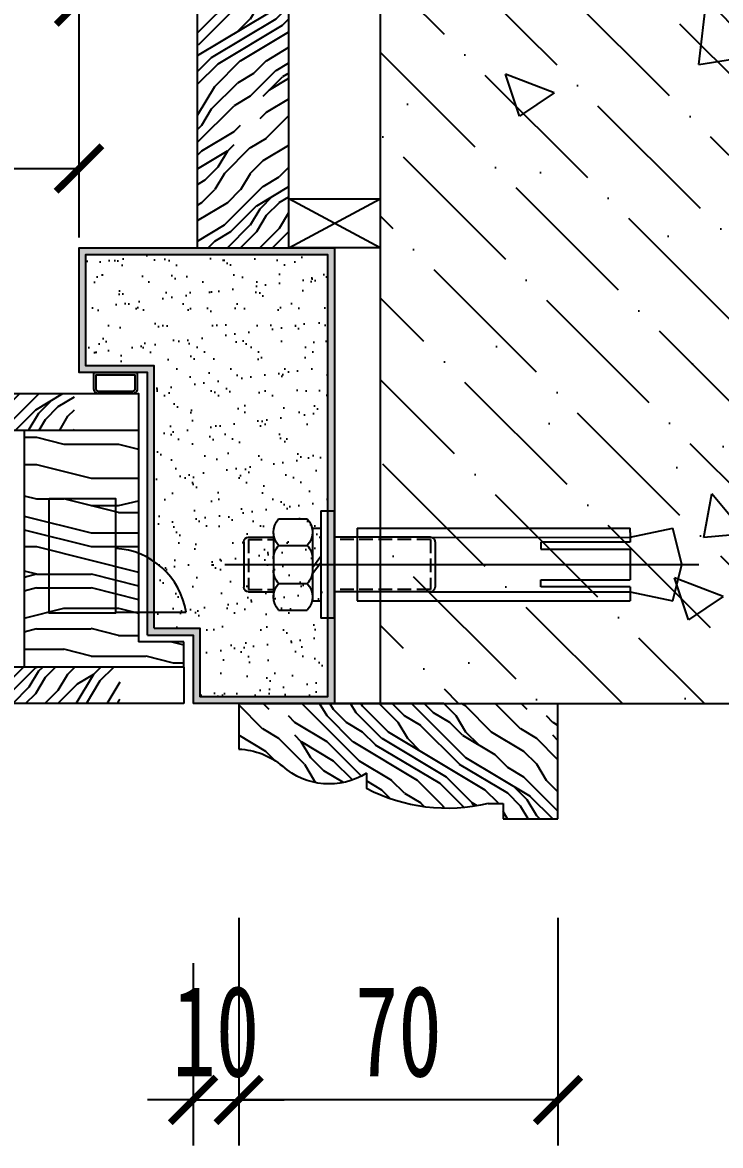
# Model space of a CAD drawing. Header units: millimetres. Extents: x 51249 to 2766742, y -599687 to -1280.
# Drawn here: x 52470.4 to 52623.5, y -120457.5 to -120211.1 of the extents above; entities that cross this region are included whole.
import ezdxf

# ---------------------------------------------------------------- set-up
doc = ezdxf.new("R2010")
doc.units = ezdxf.units.MM
doc.header["$LTSCALE"] = 10
doc.header["$PDMODE"] = 3
doc.linetypes.add('CENTER', pattern=[50.8, 31.75, -6.35, 6.35, -6.35])
doc.linetypes.add('DASH', pattern=[0.35, 0.25, -0.1])
for name, color, linetype in [('A-土建墙（含管井、立管）', 6, 'Continuous'), ('D-Detail(节点图层)', 134, 'Continuous'), ('D-节点填充', 250, 'Continuous'), ('PM-WALL', 2, 'Continuous'), ('文本-25', 3, 'Continuous')]:
    doc.layers.add(name, color=color, linetype=linetype)
doc.styles.add('DIM', font='SimSun.ttf', dxfattribs={"width": 0.7})
doc.dimstyles.new('10', dxfattribs={"dimscale": 10, "dimtxt": 2, "dimasz": 1, "dimexe": 1, "dimexo": 1, "dimgap": 0.5, "dimtad": 1, "dimdec": 0, "dimzin": 0, "dimdsep": 46, "dimtxsty": 'DIM', "dimblk": 'ARCHTICK', "dimcen": 0, "dimclrd": 5, "dimclre": 5, "dimclrt": 35, "dimadec": 0, "dimazin": 0, "dimtfac": 0.5, "dimtdec": 0, "dimtix": 1, "dimtmove": 2, "dimatfit": 2, "dimldrblk": 'A', "dimfxl": 0, "dimtolj": 1, "dimtzin": 0, "dimlwd": -1, "dimlwe": -1, "dimarcsym": 0})
pattern_1 = [(45, (-4234.536, -723.63), (-28.284271, 28.284271), [8, -12, 4, -16]), (45, (-4215.444, -703.123), (-28.284271, 28.284271), [8, -32]), (45, (-4219.687, -704.537), (-28.284271, 28.284271), [4, -36]), (45, (-4235.95, -719.386), (-28.284271, 28.284271), [2, -28, 2, -8]), (45, (-4227.465, -708.073), (-28.284271, 28.284271), [8, -12, 2, -18]), (45, (-4235.243, -714.437), (-28.284271, 28.284271), [6, -34]), (45, (-4228.88, -706.66), (-28.284271, 28.284271), [12, -28]), (45, (-4238.07, -714.437), (-28.284271, 28.284271), [8, -32]), (45, (-4227.465, -702.416), (-28.284271, 28.284271), [20, -20]), (45, (-4237.365, -709.487), (-28.284271, 28.284271), [4, -12, 8, -16]), (45, (-4218.273, -688.98), (-28.284271, 28.284271), [8, -32]), (45, (-4224.637, -693.93), (-28.284271, 28.284271), [4, -36]), (45, (-4231, -698.88), (-28.284271, 28.284271), [4, -36]), (45, (-4245.85, -712.315), (-28.284271, 28.284271), [8, -32]), (45, (-4232.415, -697.466), (-28.284271, 28.284271), [8, -32]), (45, (-4233.83, -696.05), (-28.284271, 28.284271), [8, -8, 8, -16]), (45, (-4240.9, -700.295), (-28.284271, 28.284271), [4, -20, 8, -8]), (45, (-4235.95, -693.93), (-28.284271, 28.284271), [12, -28]), (45, (-4237.365, -692.516), (-28.284271, 28.284271), [8, -32]), (45, (-4249.385, -703.123), (-28.284271, 28.284271), [12, -16, 4, -8]), (45, (-4250.8, -701.71), (-28.284271, 28.284271), [20, -20]), (45, (-4234.536, -684.03), (-28.284271, 28.284271), [4, -36]), (45, (-4243.73, -691.81), (-28.284271, 28.284271), [8, -32]), (45, (-4250.092, -696.76), (-28.284271, 28.284271), [4, -16, 4, -16]), (45, (-4253.628, -698.88), (-28.284271, 28.284271), [4, -12, 8, -16]), (45, (-4248.68, -692.516), (-28.284271, 28.284271), [4, -20, 4, -12]), (45, (-4243.73, -686.152), (-28.284271, 28.284271), [12, -28]), (45, (-4256.456, -696.05), (-28.284271, 28.284271), [8, -32]), (45, (-4243.02, -681.203), (-28.284271, 28.284271), [4, -36]), (45, (-4238.07, -674.84), (-28.284271, 28.284271), [4, -36]), (59.0362435, (-4216.858, -701.709), (28.28427125, 28.28427125), [4.12, -160.804221]), (59.0362435, (-4220.394, -692.516), (28.28427125, 28.28427125), [4.12, -160.804221]), (59.0362435, (-4240.193, -678.374), (28.28427125, 28.28427125), [4.12, -160.804221]), (59.0362435, (-4238.072, -697.466), (28.28427125, 28.28427125), [4.12, -160.804221]), (59.0362435, (-4236.657, -687.567), (28.28427125, 28.28427125), [4.12, -160.804221]), (59.0362435, (-4231.708, -686.86), (28.28427125, 28.28427125), [4.12, -160.804221]), (59.0362435, (-4250.8, -696.052), (28.28427125, 28.28427125), [4.12, -160.804221]), (59.0362435, (-4238.072, -686.152), (28.28427125, 28.28427125), [4.12, -160.804221]), (59.0362435, (-4221.808, -691.102), (28.28427125, 28.28427125), [8.24, -156.684221]), (59.0362435, (-4226.758, -691.809), (28.28427125, 28.28427125), [8.24, -156.684221]), (59.0362435, (-4228.172, -690.395), (28.28427125, 28.28427125), [8.24, -156.684221]), (210.9637565, (-4227.465, -708.073), (-28.28427125, -28.28427125), [4.12, -8.24, 4.12, -148.444221]), (210.9637565, (-4237.365, -709.487), (-28.28427125, -28.28427125), [4.12, -160.804221]), (210.9637565, (-4250.092, -696.759), (-28.28427125, -28.28427125), [8.24, -156.684221]), (239.0362435, (-4215.444, -703.123), (-28.28427125, -28.28427125), [4.12, -160.804221]), (30.9637565, (-4209.787, -697.466), (28.28427125, 28.28427125), [4.12, -160.804221]), (30.9637565, (-4228.172, -696.052), (28.28427125, 28.28427125), [4.12, -160.804221]), (30.9637565, (-4227.465, -685.445), (28.28427125, 28.28427125), [4.12, -160.804221]), (30.9637565, (-4240.9, -694.638), (28.28427125, 28.28427125), [4.12, -160.804221]), (30.9637565, (-4247.264, -693.931), (28.28427125, 28.28427125), [4.12, -160.804221]), (30.9637565, (-4245.85, -689.688), (28.28427125, 28.28427125), [4.12, -160.804221]), (30.9637565, (-4240.9, -694.638), (28.28427125, 28.28427125), [4.12, -160.804221]), (30.9637565, (-4236.657, -681.91), (28.28427125, 28.28427125), [16.48, -148.444221]), (30.9637565, (-4234.536, -717.972), (28.28427125, 28.28427125), [16.48, -148.444221]), (30.9637565, (-4233.829, -713.0225), (28.28427125, 28.28427125), [16.48, -148.444221]), (30.9637565, (-4232.415, -708.78), (28.28427125, 28.28427125), [4.12, -8.24, 8.24, -144.324221]), (30.9637565, (-4234.536, -706.659), (28.28427125, 28.28427125), [8.24, -8.24, 8.24, -140.204221]), (30.9637565, (-4240.193, -706.659), (28.28427125, 28.28427125), [16.48, -148.444221]), (30.9637565, (-4245.143, -707.366), (28.28427125, 28.28427125), [16.48, -148.444221]), (30.9637565, (-4246.557, -705.951), (28.28427125, 28.28427125), [16.48, -148.444221]), (30.9637565, (-4235.243, -677.667), (28.28427125, 28.28427125), [4.12, -160.804221]), (30.9637675, (-4235.243, -672.01), (28.2842658, 28.2842767), [8.24, -156.684221]), (30.9637675, (-4250.8, -690.395), (28.2842658, 28.2842767), [8.24, -156.684221]), (30.9637575, (-4228.879, -717.972), (28.28427075, 28.28427174), [16.48, -148.444221]), (30.9637575, (-4231.708, -681.203), (28.28427075, 28.28427174), [12.36, -152.564221]), (30.9637575, (-4226.758, -680.496), (28.28427075, 28.28427174), [24.72, -140.204221])]

# ---------------------------------------------------------------- blocks, each defined once
blk = doc.blocks.new('dfdfdfdf')
at = {"color": 2}
for p, q in [((55758.37, -119662.19, 0), (55758.37, -119636.88, 0)), ((55828.37, -119636.88, 0), (55758.37, -119636.88, 0)), ((55783.37, -119636.88, 0), (55808.37, -119636.88, 0)), ((55813.37, -119636.88, 0), (55828.37, -119636.88, 0)), ((55828.37, -119636.88, 0), (55828.37, -119646.88, 0)), ((55828.37, -119636.88, 0), (55828.37, -119646.88, 0)), ((55800.37, -119652.2, 0), (55800.37, -119655.54, 0)), ((55773.7, -119658.86, 0), (55770.37, -119658.86, 0)), ((55770.37, -119658.86, 0), (55770.37, -119662.19, 0)), ((55770.37, -119662.19, 0), (55758.37, -119662.19, 0))]:
    blk.add_line(p, q, dxfattribs=at)
for centre, radius, start, end in [((55829, -119662.72, 0), 15.85, 92.2796, 130.3987), ((55808.51, -119639.18, 0), 15.36, 237.9791, 311.685), ((55782.59, -119621.49, 0), 38.41, 256.6173, 297.5742)]:
    blk.add_arc(centre, radius, start, end, dxfattribs=at)
blk = doc.blocks.new('dfdfhh')
at = {"layer": 'D-Detail(节点图层)', "ltscale": 0.15}
h = blk.add_hatch(dxfattribs=at)
h.set_pattern_fill('FB木纹中SC300', color=251, scale=10, angle=45, style=0, pattern_type=2)
h.set_pattern_definition([(45, (0, 0), (-28.284271, 28.284271), [8, -12, 4, -16]), (45, (19.09, 20.506), (-28.284271, 28.284271), [8, -32]), (45, (14.85, 19.09), (-28.284271, 28.284271), [4, -36]), (45, (-1.414, 4.243), (-28.284271, 28.284271), [2, -28, 2, -8]), (45, (7.07, 15.556), (-28.284271, 28.284271), [8, -12, 2, -18]), (45, (-0.707, 9.192), (-28.284271, 28.284271), [6, -34]), (45, (5.657, 16.97), (-28.284271, 28.284271), [12, -28]), (45, (-3.536, 9.192), (-28.284271, 28.284271), [8, -32]), (45, (7.07, 21.213), (-28.284271, 28.284271), [20, -20]), (45, (-2.83, 14.142), (-28.284271, 28.284271), [4, -12, 8, -16]), (45, (16.263, 34.65), (-28.284271, 28.284271), [8, -32]), (45, (9.9, 29.7), (-28.284271, 28.284271), [4, -36]), (45, (3.536, 24.75), (-28.284271, 28.284271), [4, -36]), (45, (-11.314, 11.314), (-28.284271, 28.284271), [8, -32]), (45, (2.12, 26.163), (-28.284271, 28.284271), [8, -32]), (45, (0.707, 27.577), (-28.284271, 28.284271), [8, -8, 8, -16]), (45, (-6.364, 23.335), (-28.284271, 28.284271), [4, -20, 8, -8]), (45, (-1.414, 29.7), (-28.284271, 28.284271), [12, -28]), (45, (-2.83, 31.113), (-28.284271, 28.284271), [8, -32]), (45, (-14.85, 20.506), (-28.284271, 28.284271), [12, -16, 4, -8]), (45, (-16.263, 21.92), (-28.284271, 28.284271), [20, -20]), (45, (4e-15, 39.598), (-28.284271, 28.284271), [4, -36]), (45, (-9.192, 31.82), (-28.284271, 28.284271), [8, -32]), (45, (-15.556, 26.87), (-28.284271, 28.284271), [4, -16, 4, -16]), (45, (-19.09, 24.75), (-28.284271, 28.284271), [4, -12, 8, -16]), (45, (-14.142, 31.113), (-28.284271, 28.284271), [4, -20, 4, -12]), (45, (-9.192, 37.477), (-28.284271, 28.284271), [12, -28]), (45, (-21.92, 27.577), (-28.284271, 28.284271), [8, -32]), (45, (-8.485, 42.426), (-28.284271, 28.284271), [4, -36]), (45, (-3.536, 48.79), (-28.284271, 28.284271), [4, -36]), (59.0362435, (17.678, 21.92), (28.28427125, 28.28427125), [4.12, -160.804221]), (59.0362435, (14.142, 31.113), (28.28427125, 28.28427125), [4.12, -160.804221]), (59.0362435, (-5.657, 45.255), (28.28427125, 28.28427125), [4.12, -160.804221]), (59.0362435, (-3.536, 26.163), (28.28427125, 28.28427125), [4.12, -160.804221]), (59.0362435, (-2.121, 36.062), (28.28427125, 28.28427125), [4.12, -160.804221]), (59.0362435, (2.828, 36.77), (28.28427125, 28.28427125), [4.12, -160.804221]), (59.0362435, (-16.263, 27.577), (28.28427125, 28.28427125), [4.12, -160.804221]), (59.0362435, (-3.536, 37.477), (28.28427125, 28.28427125), [4.12, -160.804221]), (59.0362435, (12.728, 32.527), (28.28427125, 28.28427125), [8.24, -156.684221]), (59.0362435, (7.778, 31.82), (28.28427125, 28.28427125), [8.24, -156.684221]), (59.0362435, (6.364, 33.234), (28.28427125, 28.28427125), [8.24, -156.684221]), (210.9637565, (7.071, 15.556), (-28.28427125, -28.28427125), [4.12, -8.24, 4.12, -148.444221]), (210.9637565, (-2.828, 14.142), (-28.28427125, -28.28427125), [4.12, -160.804221]), (210.9637565, (-15.556, 26.87), (-28.28427125, -28.28427125), [8.24, -156.684221]), (239.0362435, (19.092, 20.506), (-28.28427125, -28.28427125), [4.12, -160.804221]), (30.9637565, (24.749, 26.163), (28.28427125, 28.28427125), [4.12, -160.804221]), (30.9637565, (6.364, 27.577), (28.28427125, 28.28427125), [4.12, -160.804221]), (30.9637565, (7.071, 38.184), (28.28427125, 28.28427125), [4.12, -160.804221]), (30.9637565, (-6.364, 28.991), (28.28427125, 28.28427125), [4.12, -160.804221]), (30.9637565, (-12.728, 29.698), (28.28427125, 28.28427125), [4.12, -160.804221]), (30.9637565, (-11.314, 33.941), (28.28427125, 28.28427125), [4.12, -160.804221]), (30.9637565, (-6.364, 28.991), (28.28427125, 28.28427125), [4.12, -160.804221]), (30.9637565, (-2.121, 41.719), (28.28427125, 28.28427125), [16.48, -148.444221]), (30.9637565, (4e-16, 5.657), (28.28427125, 28.28427125), [16.48, -148.444221]), (30.9637565, (0.707, 10.607), (28.28427125, 28.28427125), [16.48, -148.444221]), (30.9637565, (2.121, 14.849), (28.28427125, 28.28427125), [4.12, -8.24, 8.24, -144.324221]), (30.9637565, (2e-15, 16.971), (28.28427125, 28.28427125), [8.24, -8.24, 8.24, -140.204221]), (30.9637565, (-5.657, 16.971), (28.28427125, 28.28427125), [16.48, -148.444221]), (30.9637565, (-10.607, 16.263), (28.28427125, 28.28427125), [16.48, -148.444221]), (30.9637565, (-12.021, 17.678), (28.28427125, 28.28427125), [16.48, -148.444221]), (30.9637565, (-0.707, 45.962), (28.28427125, 28.28427125), [4.12, -160.804221]), (30.9637675, (-0.707, 51.619), (28.2842658, 28.2842767), [8.24, -156.684221]), (30.9637675, (-16.263, 33.234), (28.2842658, 28.2842767), [8.24, -156.684221]), (30.9637575, (5.657, 5.657), (28.28427075, 28.28427174), [16.48, -148.444221]), (30.9637575, (2.828, 42.426), (28.28427075, 28.28427174), [12.36, -152.564221]), (30.9637575, (7.778, 43.1335), (28.28427075, 28.28427174), [24.72, -140.204221])])
h.paths.add_polyline_path([(56773.37, -119436.88), (56768.37, -119436.88), (56768.37, -119448.88), (56763.37, -119448.88), (56763.37, -119436.88), (56753.37, -119436.88), (56753.37, -119536.88), (56773.37, -119536.88)])
h.paths.add_polyline_path([(56833.37, -119411.58), (56821.37, -119411.58), (56821.37, -119414.91), (56818.03, -119414.91, 0.180635), (56791.37, -119418.23), (56791.37, -119421.56, 0.326846), (56773.28, -119422.89, -0.173561), (56763.37, -119426.88), (56763.37, -119448.88), (56768.37, -119448.88), (56768.37, -119436.88), (56833.37, -119436.88)])
at = {"color": 2}
for p, q in [((56821.37, -119414.91), (56821.37, -119411.58)), ((56821.37, -119411.58), (56833.37, -119411.58)), ((56821.37, -119414.91), (56821.37, -119411.58)), ((56821.37, -119411.58), (56833.37, -119411.58)), ((56833.37, -119411.58), (56833.37, -119436.88)), ((56833.37, -119411.58), (56833.37, -119436.88)), ((56818.03, -119414.91), (56821.37, -119414.91)), ((56818.03, -119414.91), (56821.37, -119414.91)), ((56791.37, -119421.56), (56791.37, -119418.23)), ((56791.37, -119421.56), (56791.37, -119418.23))]:
    blk.add_line(p, q, dxfattribs=at)
blk.add_arc((56809.14, -119452.27), 38.41, 76.6173, 117.5742, dxfattribs=at)
blk.add_arc((56809.14, -119452.27), 38.41, 76.6173, 117.5742, dxfattribs=at)
at = {"layer": 'PM-WALL', "color": 2}
for p, q in [((56763.37, -119436.88), (56763.37, -119426.88)), ((56763.37, -119448.88), (56763.37, -119426.88)), ((56763.37, -119436.88), (56763.37, -119426.88)), ((56763.37, -119448.88), (56763.37, -119426.88)), ((56753.37, -119536.88), (56753.37, -119436.88)), ((56763.37, -119436.88), (56753.37, -119436.88)), ((56768.37, -119436.88, 0), (56819.37, -119436.88, 0)), ((56768.37, -119436.88), (56768.37, -119448.88)), ((56768.37, -119436.88, 0), (56833.37, -119436.88)), ((56768.37, -119436.88), (56768.37, -119448.88)), ((56773.37, -119536.88), (56773.37, -119436.88)), ((56768.37, -119448.88), (56763.37, -119448.88)), ((56768.37, -119448.88), (56763.37, -119448.88)), ((56753.37, -119536.88), (56773.37, -119536.88))]:
    blk.add_line(p, q, dxfattribs=at)
for centre, radius, start, end in [((56783.22, -119434.58), 15.36, 57.9791, 131.685), ((56783.22, -119434.58), 15.36, 57.9791, 131.685), ((56762.74, -119411.04), 15.85, 272.2796, 310.3987), ((56762.74, -119411.04), 15.85, 272.2796, 310.3987)]:
    blk.add_arc(centre, radius, start, end, dxfattribs=at)
blk = doc.blocks.new('fsdf')
at = {"color": 1}
for p, q in [((252416.2, -121787.82), (252413.7, -121787.82)), ((252413.7, -121807.5), (252413.7, -121787.82)), ((252405.99, -121789.33), (252411.23, -121789.33)), ((252405.04, -121803.35), (252405.04, -121791.75)), ((252412.18, -121804.33), (252412.18, -121790.99)), ((252412.18, -121790.99), (252413.7, -121790.99)), ((252420.36, -121790.99), (252470.19, -121790.99)), ((252420.36, -121804.33), (252420.36, -121790.99)), ((252470.19, -121792.66), (252478.02, -121790.99)), ((252478.02, -121790.99), (252479.65, -121797.66)), ((252399.65, -121801.83), (252399.65, -121793.49)), ((252400.48, -121792.66), (252405.04, -121792.66)), ((252405.99, -121794.18), (252411.23, -121794.18)), ((252412.18, -121796), (252413.73, -121798.06)), ((252412.15, -121797.14), (252413.7, -121799.2)), ((252479.65, -121797.66), (252478.02, -121804.33)), ((252405.99, -121801.14), (252411.23, -121801.14)), ((252400.48, -121802.66), (252405.04, -121802.66)), ((252470.19, -121802.66), (252478.02, -121804.33)), ((252405.99, -121805.99), (252411.23, -121805.99)), ((252412.18, -121804.33), (252413.7, -121804.33)), ((252420.36, -121804.33), (252470.19, -121804.33)), ((252413.7, -121807.5), (252416.2, -121807.5))]:
    blk.add_line(p, q, dxfattribs=at)
at = {"color": 4, "linetype": 'DASH'}
for p, q in [((252400.48, -121802.24), (252400.48, -121793.08)), ((252400.48, -121793.08), (252405.04, -121793.08)), ((252400.48, -121802.24), (252405.04, -121802.24))]:
    blk.add_line(p, q, dxfattribs=at)
at = {"color": 8, "linetype": 'DASH'}
for p, q in [((252433.72, -121793.08), (252416.2, -121793.08)), ((252433.72, -121802.24), (252433.72, -121793.08)), ((252433.72, -121802.24), (252416.2, -121802.24))]:
    blk.add_line(p, q, dxfattribs=at)
at = {"color": 8}
for p, q in [((252433.72, -121792.66), (252420.36, -121792.66)), ((252434.56, -121801.83), (252434.56, -121793.49)), ((252433.72, -121802.66), (252420.36, -121802.66))]:
    blk.add_line(p, q, dxfattribs=at)
at = {"color": 1, "linetype": 'CENTER', "ltscale": 20}
blk.add_line((252396.17, -121797.66), (252482.76, -121797.66), dxfattribs=at)
at = {"color": 1}
for centre, radius, start, end in [((252408.62, -121791.75), 3.58, 137.2924, 222.7076), ((252408.6, -121791.75), 3.58, 317.2924, 42.7076), ((252400.48, -121793.49), 0.833, 90, 180), ((252408.62, -121796.61), 3.58, 137.2924, 180), ((252408.6, -121796.61), 3.58, 0, 42.7076), ((252408.62, -121798.71), 3.58, 180, 222.7076), ((252408.6, -121798.71), 3.58, 317.2924, 0), ((252400.48, -121801.83), 0.833, 180, 270), ((252408.62, -121803.56), 3.58, 137.2924, 222.7076), ((252408.6, -121803.56), 3.58, 317.2924, 42.7076)]:
    blk.add_arc(centre, radius, start, end, dxfattribs=at)
at = {"color": 8}
for centre, start, end in [((252433.72, -121793.49), 0, 90), ((252433.72, -121801.83), 270, 0)]:
    blk.add_arc(centre, 0.833, start, end, dxfattribs=at)
at = {"layer": '文本-25', "color": 8}
for p, q in [((252416.2, -121787.82), (252416.2, -121807.5)), ((252470.19, -121793.57), (252470.19, -121790.99)), ((252470.19, -121791.83), (252470.19, -121790.99)), ((252420.36, -121792.66), (252416.2, -121792.66)), ((252433.72, -121792.66), (252470.19, -121792.66)), ((252453.89, -121793.57), (252453.89, -121794.83)), ((252470.19, -121793.57), (252453.89, -121793.57)), ((252453.89, -121794.83), (252470.19, -121794.83)), ((252470.19, -121800.48), (252470.19, -121794.83)), ((252453.89, -121801.74), (252453.89, -121800.48)), ((252453.89, -121800.48), (252470.19, -121800.48)), ((252470.19, -121801.74), (252453.89, -121801.74)), ((252470.19, -121803.49), (252470.19, -121801.74)), ((252420.36, -121802.66), (252416.2, -121802.66)), ((252433.72, -121802.66), (252470.19, -121802.62)), ((252470.19, -121803.49), (252470.19, -121804.33))]:
    blk.add_line(p, q, dxfattribs=at)
blk = doc.blocks.new('_ArchTick')
at = {"color": 0, "linetype": 'ByBlock', "const_width": 0.15}
blk.add_lwpolyline([(-0.5, -0.5), (0.5, 0.5)], dxfattribs=at)
blk = doc.blocks.new('*D1099')
at = {"layer": 'D-Detail(节点图层)', "color": 5, "ltscale": 0.15}
for p, q in [((52517.83, -120407.51), (52517.83, -120457.51)), ((52587.83, -120407.51), (52587.83, -120457.51)), ((52587.83, -120447.51), (52517.83, -120447.51))]:
    blk.add_line(p, q, dxfattribs=at)
at = {"layer": 'Defpoints', "color": 0, "ltscale": 0.15}
for p in [(52517.83, -120360.88, 0), (52587.83, -120360.51), (52517.83, -120447.51)]:
    blk.add_point(p, dxfattribs=at)
at = {"layer": 'D-Detail(节点图层)', "color": 5, "ltscale": 0.15, "xscale": 10, "yscale": 10, "zscale": 10, "rotation": 180}
blk.add_blockref('_ArchTick', (52517.83, -120447.51), dxfattribs=at)
at = {"layer": 'D-Detail(节点图层)', "color": 5, "ltscale": 0.15, "xscale": 10, "yscale": 10, "zscale": 10}
blk.add_blockref('_ArchTick', (52587.83, -120447.51), dxfattribs=at)
at = {"layer": 'D-Detail(节点图层)', "color": 35, "ltscale": 0.15, "insert": (52552.83, -120432.51), "char_height": 20, "attachment_point": 5, "style": 'DIM'}
blk.add_mtext('\\A1;70', dxfattribs=at)
blk = doc.blocks.new('A')
for p, q in [((-1.435, 1.148), (-1.09, 1.437)), ((-1.09, 1.437), (0, 0)), ((-1.435, 1.148), (-0.369, 0)), ((-0.369, 0), (-2.127, 0)), ((-1.435, -1.148), (-0.369, 0)), ((-1.09, -1.437), (0, 0)), ((-1.435, -1.148), (-1.09, -1.437))]:
    blk.add_line(p, q)
for points in [[(-1.435, 1.148), (-1.09, 1.437), (-0.369, 0), (0, 0)], [(-1.435, -1.148), (-1.09, -1.437), (-0.369, 0), (0, 0)]]:
    blk.add_solid(points)
blk = doc.blocks.new('*D1101')
at = {"layer": 'D-Detail(节点图层)', "color": 5, "ltscale": 0.15}
for p, q in [((52362.83, -120277.51), (52362.83, -120233.1)), ((52482.83, -120258.27), (52482.83, -120233.1)), ((52362.83, -120243.1), (52482.83, -120243.1))]:
    blk.add_line(p, q, dxfattribs=at)
at = {"layer": 'Defpoints', "color": 0, "ltscale": 0.15}
for p in [(52482.83, -120243.1), (52482.83, -120268.27), (52362.83, -120287.51)]:
    blk.add_point(p, dxfattribs=at)
at = {"layer": 'D-Detail(节点图层)', "color": 5, "ltscale": 0.15, "xscale": 10, "yscale": 10, "zscale": 10, "rotation": 180}
blk.add_blockref('_ArchTick', (52362.83, -120243.1), dxfattribs=at)
at = {"layer": 'D-Detail(节点图层)', "color": 5, "ltscale": 0.15, "xscale": 10, "yscale": 10, "zscale": 10}
blk.add_blockref('_ArchTick', (52482.83, -120243.1), dxfattribs=at)
at = {"layer": 'D-Detail(节点图层)', "color": 35, "ltscale": 0.15, "insert": (52422.83, -120228.1), "char_height": 20, "attachment_point": 5, "style": 'DIM'}
blk.add_mtext('\\A1;120', dxfattribs=at)
blk = doc.blocks.new('*D1102')
at = {"layer": 'D-Detail(节点图层)', "color": 5, "ltscale": 0.15}
for p, q in [((51614.83, -120246.51), (51614.83, -120196.51)), ((52482.83, -120246.51), (52482.83, -120196.51)), ((51614.83, -120206.51), (52482.83, -120206.51))]:
    blk.add_line(p, q, dxfattribs=at)
at = {"layer": 'Defpoints', "color": 0, "ltscale": 0.15}
for p in [(52482.83, -120206.51), (51614.83, -120260.51), (52482.83, -120260.51)]:
    blk.add_point(p, dxfattribs=at)
at = {"layer": 'D-Detail(节点图层)', "color": 5, "ltscale": 0.15, "xscale": 10, "yscale": 10, "zscale": 10, "rotation": 180}
blk.add_blockref('_ArchTick', (51614.83, -120206.51), dxfattribs=at)
at = {"layer": 'D-Detail(节点图层)', "color": 5, "ltscale": 0.15, "xscale": 10, "yscale": 10, "zscale": 10}
blk.add_blockref('_ArchTick', (52482.83, -120206.51), dxfattribs=at)
at = {"layer": 'D-Detail(节点图层)', "color": 35, "ltscale": 0.15, "insert": (52048.83, -120184.8), "char_height": 20, "attachment_point": 5, "style": 'DIM'}
blk.add_mtext('\\A1;门扇开启后净宽度≥800MM', dxfattribs=at)
blk = doc.blocks.new('*D1104')
at = {"layer": 'D-Detail(节点图层)', "color": 5, "ltscale": 0.15}
for p, q in [((52507.83, -120417.51), (52507.83, -120457.51)), ((52517.83, -120417.51), (52517.83, -120457.51)), ((52507.83, -120447.51), (52497.83, -120447.51)), ((52507.83, -120447.51), (52517.83, -120447.51)), ((52517.83, -120447.51), (52527.83, -120447.51))]:
    blk.add_line(p, q, dxfattribs=at)
at = {"layer": 'Defpoints', "color": 0, "ltscale": 0.15}
for p in [(52507.83, -120407.51), (52517.83, -120407.51), (52517.83, -120447.51)]:
    blk.add_point(p, dxfattribs=at)
at = {"layer": 'D-Detail(节点图层)', "color": 5, "ltscale": 0.15, "xscale": 10, "yscale": 10, "zscale": 10}
blk.add_blockref('_ArchTick', (52507.83, -120447.51), dxfattribs=at)
at = {"layer": 'D-Detail(节点图层)', "color": 5, "ltscale": 0.15, "xscale": 10, "yscale": 10, "zscale": 10, "rotation": 180}
blk.add_blockref('_ArchTick', (52517.83, -120447.51), dxfattribs=at)
at = {"layer": 'D-Detail(节点图层)', "color": 35, "ltscale": 0.15, "insert": (52512.83, -120432.51), "char_height": 20, "attachment_point": 5, "style": 'DIM'}
blk.add_mtext('\\A1;10', dxfattribs=at)

msp = doc.modelspace()

# ---------------------------------------------------------------- hatches: boundary and pattern name
at = {"layer": 'D-Detail(节点图层)', "ltscale": 0.15}
h = msp.add_hatch(color=251, dxfattribs=at)
h.paths.add_polyline_path([(52497.83, -120345.51), (52497.83, -120287.9), (52482.83, -120287.9), (52482.83, -120260.51), (52538.83, -120260.51), (52538.83, -120359.01), (52538.83, -120360.51), (52507.83, -120360.51), (52507.83, -120345.51)])
h.paths.add_polyline_path([(52499.33, -120344.01), (52499.33, -120286.4), (52484.33, -120286.4), (52484.33, -120262.01), (52537.33, -120262.01), (52537.33, -120359.01), (52509.33, -120359.01), (52509.33, -120344.01)], flags=16)
h = msp.add_hatch(dxfattribs=at)
h.set_pattern_fill('AR-SAND', color=251, scale=3, style=0)
h.set_pattern_definition([(37.5, (-4234.536, -723.629), (-0.2400047, 7.34119856), [0, -5.7912, 0, -6.477, 0, -6.19125]), (7.5, (-4234.536, -723.629), (6.74284925, 10.7523765), [0, -3.1242, 0, -5.2197, 0, -2.00025]), (327.5, (-4239.2224, -723.629), (11.86488555, 0.02155777), [0, -1.905, 0, -6.858, 0, -8.9535]), (317.5, (-4239.222, -723.629), (11.4533468, 3.34393985), [0, -0.9525, 0, -4.4958, 0, -5.1435])])
h.paths.add_polyline_path([(52537.33, -120262.01), (52484.33, -120262.01), (52484.33, -120286.4), (52499.33, -120286.4), (52499.33, -120344.01), (52509.33, -120344.01), (52509.33, -120359.01), (52537.33, -120359.01)])
h = msp.add_hatch(dxfattribs=at)
h.set_pattern_fill('FB木纹中SC300', color=251, scale=10, angle=45, style=0, pattern_type=2)
h.set_pattern_definition(pattern_1)
h.paths.add_polyline_path([(52338.83, -120292.51), (52338.83, -120300.51), (52456.83, -120300.51), (52481.83, -120300.51), (52481.83, -120292.51)])
h = msp.add_hatch(dxfattribs=at)
h.set_pattern_fill('FB木纹中SC300', color=251, scale=15, style=0, pattern_type=2)
h.set_pattern_definition([(0, (-4220.536, -723.63), (0, 60), [12, -18, 6, -24]), (0, (-4178.536, -722.13), (0, 60), [12, -48]), (0, (-4184.536, -719.13), (0, 60), [6, -54]), (0, (-4217.536, -717.63), (0, 60), [3, -42, 3, -12]), (0, (-4196.536, -714.63), (0, 60), [12, -18, 3, -27]), (0, (-4211.536, -713.13), (0, 60), [9, -51]), (0, (-4196.536, -711.63), (0, 60), [18, -42]), (0, (-4214.536, -710.13), (0, 60), [12, -48]), (0, (-4190.536, -708.63), (0, 60), [30, -30]), (0, (-4208.536, -705.63), (0, 60), [6, -18, 12, -24]), (0, (-4166.536, -704.13), (0, 60), [12, -48]), (0, (-4178.536, -702.63), (0, 60), [6, -54]), (0, (-4190.536, -701.13), (0, 60), [6, -54]), (0, (-4220.536, -699.63), (0, 60), [12, -48]), (0, (-4190.536, -698.13), (0, 60), [12, -48]), (0, (-4190.536, -695.13), (0, 60), [12, -12, 12, -24]), (0, (-4202.536, -692.13), (0, 60), [6, -30, 12, -12]), (0, (-4190.536, -690.63), (0, 60), [18, -42]), (0, (-4190.536, -687.63), (0, 60), [12, -48]), (0, (-4214.536, -686.13), (0, 60), [18, -24, 6, -12]), (0, (-4214.536, -683.13), (0, 60), [30, -30]), (0, (-4178.536, -681.63), (0, 60), [6, -54]), (0, (-4196.536, -680.13), (0, 60), [12, -48]), (0, (-4208.536, -678.63), (0, 60), [6, -24, 6, -24]), (0, (-4214.536, -677.13), (0, 60), [6, -18, 12, -24]), (0, (-4202.536, -675.63), (0, 60), [6, -30, 6, -18]), (0, (-4190.536, -674.13), (0, 60), [18, -42]), (0, (-4214.536, -671.13), (0, 60), [12, -48]), (0, (-4184.536, -669.63), (0, 60), [6, -54]), (0, (-4172.536, -668.13), (0, 60), [6, -54]), (14.036243, (-4178.536, -719.129), (60, -2e-09), [6.18, -241.206332]), (14.036243, (-4172.536, -705.629), (60, -2e-09), [6.18, -241.206332]), (14.036243, (-4178.536, -669.629), (60, -2e-09), [6.18, -241.206332]), (14.036243, (-4196.536, -692.129), (60, -2e-09), [6.18, -241.206332]), (14.036243, (-4184.536, -683.129), (60, -2e-09), [6.18, -241.206332]), (14.036243, (-4178.536, -687.629), (60, -2e-09), [6.18, -241.206332]), (14.036243, (-4208.536, -677.129), (60, -2e-09), [6.18, -241.206332]), (14.036243, (-4184.536, -680.129), (60, -2e-09), [6.18, -241.206332]), (14.036243, (-4172.536, -702.629), (60, -2e-09), [12.36, -235.026332]), (14.036243, (-4178.536, -698.129), (60, -2e-09), [12.36, -235.026332]), (14.036243, (-4178.536, -695.129), (60, -2e-09), [12.36, -235.026332]), (165.963757, (-4196.536, -714.629), (-60, -2e-09), [6.18, -12.36, 6.18, -222.666332]), (165.963757, (-4208.536, -705.629), (-60, -2e-09), [6.18, -241.206332]), (165.963757, (-4208.536, -678.629), (-60, -2e-09), [12.36, -235.026332]), (194.036243, (-4178.536, -722.129), (-60, 2e-09), [6.18, -241.206332]), (345.963757, (-4166.536, -722.129), (60, 2e-09), [6.18, -241.206332]), (345.963757, (-4184.536, -701.129), (60, 2e-09), [6.18, -241.206332]), (345.963757, (-4172.536, -690.629), (60, 2e-09), [6.18, -241.206332]), (345.963757, (-4196.536, -686.129), (60, 2e-09), [6.18, -241.206332]), (345.963757, (-4202.536, -678.629), (60, 2e-09), [6.18, -241.206332]), (345.963757, (-4196.536, -675.629), (60, 2e-09), [6.18, -241.206332]), (345.963757, (-4196.536, -686.129), (60, 2e-09), [6.18, -241.206332]), (345.963757, (-4178.536, -677.129), (60, 2e-09), [24.72, -222.666332]), (345.963757, (-4214.536, -717.629), (60, 2e-09), [24.72, -222.666332]), (345.963757, (-4208.536, -713.129), (60, 2e-09), [24.72, -222.666332]), (345.963757, (-4202.536, -710.129), (60, 2e-09), [6.18, -12.36, 12.36, -216.486332]), (345.963757, (-4202.536, -705.629), (60, 2e-09), [12.36, -12.36, 12.36, -210.306332]), (345.963757, (-4208.536, -699.629), (60, 2e-09), [24.72, -222.666332]), (345.963757, (-4214.536, -695.129), (60, 2e-09), [24.72, -222.666332]), (345.963757, (-4214.536, -692.129), (60, 2e-09), [24.72, -222.666332]), (345.963757, (-4172.536, -674.129), (60, 2e-09), [6.18, -241.206332]), (345.963768, (-4166.536, -668.129), (60, 1.15e-05), [12.36, -235.026332]), (345.963768, (-4202.536, -671.129), (60, 1.15e-05), [12.36, -235.026332]), (345.963758, (-4208.536, -723.629), (60, 1e-06), [24.72, -222.666332]), (345.963758, (-4172.536, -681.629), (60, 1e-06), [18.54, -228.846332]), (345.963758, (-4166.536, -686.129), (60, 1e-06), [37.08, -210.306332])])
h.paths.add_polyline_path([(52495.83, -120300.51), (52470.83, -120300.51), (52470.83, -120352.51), (52505.83, -120352.51), (52505.83, -120347.01), (52495.83, -120347.01)])
h = msp.add_hatch(dxfattribs=at)
h.set_pattern_fill('FB木纹中SC300', color=251, scale=10, angle=45, style=0, pattern_type=2)
h.set_pattern_definition(pattern_1)
h.paths.add_polyline_path([(52491.83, -120360.51), (52491.83, -120352.51), (52338.83, -120352.51), (52338.83, -120360.51), (52348.83, -120360.51)])
h = msp.add_hatch(dxfattribs=at)
h.set_pattern_fill('FB木纹中SC300', color=251, scale=10, angle=45, style=0, pattern_type=2)
h.set_pattern_definition([(135, (108356.2, -723.63), (28.284271, 28.284271), [8, -12, 4, -16]), (135, (108337.107, -703.123), (28.284271, 28.284271), [8, -32]), (135, (108341.35, -704.537), (28.284271, 28.284271), [4, -36]), (135, (108357.613, -719.386), (28.284271, 28.284271), [2, -28, 2, -8]), (135, (108349.127, -708.073), (28.284271, 28.284271), [8, -12, 2, -18]), (135, (108356.906, -714.437), (28.284271, 28.284271), [6, -34]), (135, (108350.54, -706.66), (28.284271, 28.284271), [12, -28]), (135, (108359.734, -714.437), (28.284271, 28.284271), [8, -32]), (135, (108349.127, -702.416), (28.284271, 28.284271), [20, -20]), (135, (108359.027, -709.487), (28.284271, 28.284271), [4, -12, 8, -16]), (135, (108339.935, -688.98), (28.284271, 28.284271), [8, -32]), (135, (108346.3, -693.93), (28.284271, 28.284271), [4, -36]), (135, (108352.663, -698.88), (28.284271, 28.284271), [4, -36]), (135, (108367.512, -712.315), (28.284271, 28.284271), [8, -32]), (135, (108354.077, -697.466), (28.284271, 28.284271), [8, -32]), (135, (108355.49, -696.05), (28.284271, 28.284271), [8, -8, 8, -16]), (135, (108362.563, -700.295), (28.284271, 28.284271), [4, -20, 8, -8]), (135, (108357.613, -693.93), (28.284271, 28.284271), [12, -28]), (135, (108359.027, -692.516), (28.284271, 28.284271), [8, -32]), (135, (108371.048, -703.123), (28.284271, 28.284271), [12, -16, 4, -8]), (135, (108372.462, -701.71), (28.284271, 28.284271), [20, -20]), (135, (108356.2, -684.03), (28.284271, 28.284271), [4, -36]), (135, (108365.39, -691.81), (28.284271, 28.284271), [8, -32]), (135, (108371.755, -696.76), (28.284271, 28.284271), [4, -16, 4, -16]), (135, (108375.29, -698.88), (28.284271, 28.284271), [4, -12, 8, -16]), (135, (108370.34, -692.516), (28.284271, 28.284271), [4, -20, 4, -12]), (135, (108365.39, -686.152), (28.284271, 28.284271), [12, -28]), (135, (108378.12, -696.05), (28.284271, 28.284271), [8, -32]), (135, (108364.684, -681.203), (28.284271, 28.284271), [4, -36]), (135, (108359.734, -674.84), (28.284271, 28.284271), [4, -36]), (120.9637565, (108338.521, -701.709), (-28.28427125, 28.28427125), [4.12, -160.804221]), (120.9637565, (108342.056, -692.516), (-28.28427125, 28.28427125), [4.12, -160.804221]), (120.9637565, (108361.855, -678.374), (-28.28427125, 28.28427125), [4.12, -160.804221]), (120.9637565, (108359.734, -697.466), (-28.28427125, 28.28427125), [4.12, -160.804221]), (120.9637565, (108358.32, -687.567), (-28.28427125, 28.28427125), [4.12, -160.804221]), (120.9637565, (108353.37, -686.86), (-28.28427125, 28.28427125), [4.12, -160.804221]), (120.9637565, (108372.462, -696.052), (-28.28427125, 28.28427125), [4.12, -160.804221]), (120.9637565, (108359.734, -686.152), (-28.28427125, 28.28427125), [4.12, -160.804221]), (120.9637565, (108343.471, -691.102), (-28.28427125, 28.28427125), [8.24, -156.684221]), (120.9637565, (108348.42, -691.809), (-28.28427125, 28.28427125), [8.24, -156.684221]), (120.9637565, (108349.835, -690.395), (-28.28427125, 28.28427125), [8.24, -156.684221]), (329.0362435, (108349.1275, -708.073), (28.28427125, -28.28427125), [4.12, -8.24, 4.12, -148.444221]), (329.0362435, (108359.027, -709.487), (28.28427125, -28.28427125), [4.12, -160.804221]), (329.0362435, (108371.755, -696.759), (28.28427125, -28.28427125), [8.24, -156.684221]), (300.9637565, (108337.107, -703.123), (28.28427125, -28.28427125), [4.12, -160.804221]), (149.0362435, (108331.45, -697.466), (-28.28427125, 28.28427125), [4.12, -160.804221]), (149.0362435, (108349.835, -696.052), (-28.28427125, 28.28427125), [4.12, -160.804221]), (149.0362435, (108349.1275, -685.445), (-28.28427125, 28.28427125), [4.12, -160.804221]), (149.0362435, (108362.563, -694.638), (-28.28427125, 28.28427125), [4.12, -160.804221]), (149.0362435, (108368.926, -693.931), (-28.28427125, 28.28427125), [4.12, -160.804221]), (149.0362435, (108367.512, -689.688), (-28.28427125, 28.28427125), [4.12, -160.804221]), (149.0362435, (108362.563, -694.638), (-28.28427125, 28.28427125), [4.12, -160.804221]), (149.0362435, (108358.32, -681.91), (-28.28427125, 28.28427125), [16.48, -148.444221]), (149.0362435, (108356.199, -717.972), (-28.28427125, 28.28427125), [16.48, -148.444221]), (149.0362435, (108355.491, -713.0225), (-28.28427125, 28.28427125), [16.48, -148.444221]), (149.0362435, (108354.077, -708.78), (-28.28427125, 28.28427125), [4.12, -8.24, 8.24, -144.324221]), (149.0362435, (108356.199, -706.659), (-28.28427125, 28.28427125), [8.24, -8.24, 8.24, -140.204221]), (149.0362435, (108361.855, -706.659), (-28.28427125, 28.28427125), [16.48, -148.444221]), (149.0362435, (108366.805, -707.366), (-28.28427125, 28.28427125), [16.48, -148.444221]), (149.0362435, (108368.219, -705.951), (-28.28427125, 28.28427125), [16.48, -148.444221]), (149.0362435, (108356.906, -677.667), (-28.28427125, 28.28427125), [4.12, -160.804221]), (149.0362325, (108356.906, -672.01), (-28.2842658, 28.2842767), [8.24, -156.684221]), (149.0362325, (108372.462, -690.395), (-28.2842658, 28.2842767), [8.24, -156.684221]), (149.0362425, (108350.542, -717.972), (-28.28427075, 28.28427174), [16.48, -148.444221]), (149.0362425, (108353.37, -681.203), (-28.28427075, 28.28427174), [12.36, -152.564221]), (149.0362425, (108348.42, -680.496), (-28.28427075, 28.28427174), [24.72, -140.204221])])
h.paths.add_polyline_path([(52545.83, -120375.83), (52545.83, -120379.17, 0.180635), (52572.5, -120382.48), (52575.83, -120382.48), (52575.83, -120385.82), (52587.83, -120385.82), (52587.83, -120360.51), (52517.83, -120360.51), (52517.83, -120370.51, -0.173561), (52527.74, -120374.51, 0.326846)])
at = {"layer": 'D-节点填充'}
h = msp.add_hatch(dxfattribs=at)
h.set_pattern_fill('ANSI36', color=256, scale=8, style=0)
h.set_pattern_definition([(135, (369725.34, 1920.011), (-6.7351921, 24.69570433), [31.75, -6.35, 0, -6.35])])
h.paths.add_polyline_path([(52548.83, -120160.51), (52548.83, -120360.51), (52810.83, -120360.51), (52810.83, -120160.51)])
h = msp.add_hatch(dxfattribs=at)
h.set_pattern_fill('AR-CONC', color=256, scale=0.6, style=0)
h.set_pattern_definition([(130, (53242.38, -120495.24), (-109.311, -9.563), [11.43, -125.73]), (185, (53242.38, -120495.24), (21.146, 114.634), [9.144, -100.584]), (79.549, (53233.27, -120496.04), (-88.166, 105.07), [9.714, -106.854]), (133.816, (53242.38, -120464.76), (-162.647, -25.225), [17.145, -188.595]), (83.364, (53228.83, -120466.86), (-142.443, 148.455), [14.57, -160.28]), (188.816, (53242.38, -120464.76), (-142.443, 148.455), [13.716, -150.876]), (159, (53227.14, -120472.38), (-90.969, -61.359), [11.43, -125.73]), (214, (53227.14, -120472.38), (-37.081, 110.513), [9.144, -100.584]), (108.549, (53219.56, -120477.49), (-128.05, 49.154), [9.714, -106.854]), (142.5, (53242.382, -120495.24), (-1.8532, 50.733), [0, -99.3648, 0, -102.108, 0, -100.965]), (172.5, (53242.38, -120495.24), (-40.0918, 60.1083), [0, -58.2168, 0, -97.0788, 0, -38.481]), (212.5, (53276.367, -120495.24), (-81.3544, -3.4372), [0, -38.1, 0, -118.872, 0, -157.734]), (222.5, (53291.61, -120495.24), (-88.8775, 15.256), [0, -49.53, 0, -78.943, 0, -112.014])])
h.paths.add_polyline_path([(52548.83, -120160.51), (52548.83, -120360.51), (52810.83, -120360.51), (52810.83, -120160.51)])

# ---------------------------------------------------------------- linework, layer by layer
at = {"color": 1, "ltscale": 0.15}
msp.add_line((52494.83, -120287.9, 0), (52490.83, -120287.9), dxfattribs=at)
at = {"color": 2}
for p, q in [((51626.83, -120300.51, 0), (52470.83, -120300.51, 0)), ((52470.83, -120300.51, 0), (52470.83, -120352.51, 0)), ((52470.83, -120300.51, 0), (52495.83, -120300.51, 0)), ((52507.83, -120345.51), (52507.83, -120360.51)), ((52505.83, -120347.01), (52495.83, -120347.01, 0)), ((52505.83, -120352.51, 0), (52505.83, -120347.01, 0)), ((52505.83, -120352.51, 0), (51601.83, -120352.51, 0)), ((52505.83, -120352.51, 0), (52505.83, -120360.51))]:
    msp.add_line(p, q, dxfattribs=at)
at = {"color": 2, "elevation": 0}
msp.add_lwpolyline([(52528.83, -120249.78), (52548.83, -120249.78), (52548.83, -120260.51), (52528.83, -120260.51)], close=True, dxfattribs=at)
for points in [[(52497.83, -120345.51), (52497.83, -120287.9), (52482.83, -120287.9), (52482.83, -120260.51), (52538.83, -120260.51), (52538.83, -120359.01), (52538.83, -120359.01), (52538.83, -120359.01), (52538.83, -120359.01)], [(52484.33, -120262.01), (52537.33, -120262.01), (52537.33, -120359.01), (52509.33, -120359.01)], [(52499.33, -120344.01), (52499.33, -120286.4), (52484.33, -120286.4), (52484.33, -120262.01), (52537.33, -120262.01)], [(52352.83, -120292.51), (52495.83, -120292.51), (52495.83, -120347.01)], [(52499.33, -120344.01), (52509.33, -120344.01), (52509.33, -120359.01)], [(52497.83, -120345.51), (52507.83, -120345.51), (52507.83, -120360.51)], [(52505.83, -120360.51), (52352.83, -120360.51)], [(52538.83, -120359.01), (52538.83, -120359.01), (52538.83, -120360.51), (52507.83, -120360.51)]]:
    msp.add_lwpolyline(points, dxfattribs=at)
at = {"layer": 'A-土建墙（含管井、立管）', "color": 6}
for p, q in [((52548.83, -120160.51), (52548.83, -120360.51)), ((52548.83, -120360.51), (52810.83, -120360.51))]:
    msp.add_line(p, q, dxfattribs=at)
at = {"layer": 'D-Detail(节点图层)', "color": 251, "ltscale": 0.15}
for p, q in [((52528.83, -120260.51, 0), (52548.83, -120249.78)), ((52548.83, -120260.51), (52528.83, -120249.78, 0)), ((52490.79, -120340.49), (52506.31, -120340.49))]:
    msp.add_line(p, q, dxfattribs=at)
at = {"layer": 'D-Detail(节点图层)', "color": 1, "ltscale": 0.15, "elevation": 0}
for points in [[(52494.57, -120292.51), (52487.1, -120292.51, -0.414214), (52486.1, -120291.51), (52486.1, -120287.9), (52495.57, -120287.9), (52495.57, -120291.51, -0.414214)], [(52494.57, -120292.01), (52487.1, -120292.01, -0.414214), (52486.6, -120291.51), (52486.6, -120288.4), (52495.07, -120288.4), (52495.07, -120291.51, -0.414214)]]:
    msp.add_lwpolyline(points, format="xyb", close=True, dxfattribs=at)
at = {"layer": 'D-Detail(节点图层)', "color": 251, "ltscale": 0.15}
msp.add_lwpolyline([(52476.28, -120315.49), (52490.79, -120315.49), (52490.79, -120340.7), (52476.28, -120340.7)], close=True, dxfattribs=at)
msp.add_arc((52489.9, -120343.06), 16.61, 8.8904, 86.936, dxfattribs=at)

# ---------------------------------------------------------------- block references
at = {"layer": 'D-Detail(节点图层)', "color": 251}
msp.add_blockref('dfdfhh', (-4244.54, -723.63), dxfattribs=at)
at = {"layer": 'D-Detail(节点图层)', "color": 1, "xscale": -1}
msp.add_blockref('dfdfdfdf', (108346.2, -723.63, 0), dxfattribs=at)
at = {"layer": '文本-25', "color": 8, "extrusion": (0, 0, -1), "xscale": 1.200000000011642, "yscale": 1.200000000011642, "zscale": -1.2, "rotation": 180}
msp.add_blockref('fsdf', (250360.6, -266487.2), dxfattribs=at)

# ---------------------------------------------------------------- dimensions: what is measured, and where the dimension line sits
at = {"layer": 'D-Detail(节点图层)', "color": 251, "ltscale": 0.15}
dim = msp.add_linear_dim(base=(52482.83, -120206.51), p1=(51614.83, -120260.51), p2=(52482.83, -120260.51), angle=0, text='门扇开启后净宽度≥800MM', dimstyle='10', dxfattribs=at)
dim.commit()
dim.dimension.update_dxf_attribs({"geometry": '*D1102', "text_midpoint": (52048.83, -120184.8), "dimtype": 161})
dim = msp.add_linear_dim(base=(52482.83, -120243.1), p1=(52362.83, -120287.51), p2=(52482.83, -120268.27), dimstyle='10', dxfattribs=at)
dim.commit()
dim.dimension.update_dxf_attribs({"geometry": '*D1101', "text_midpoint": (52422.83, -120228.1)})
dim = msp.add_linear_dim(base=(52517.83, -120447.51), p1=(52587.83, -120360.51), p2=(52517.83, -120360.88, 0), angle=180, dimstyle='10', dxfattribs=at)
dim.commit()
dim.dimension.update_dxf_attribs({"geometry": '*D1099', "text_midpoint": (52552.83, -120432.51)})
dim = msp.add_aligned_dim(p1=(52507.83, -120407.51), p2=(52517.83, -120407.51), distance=-40, dimstyle='10', dxfattribs=at)
dim.commit()
dim.dimension.update_dxf_attribs({"geometry": '*D1104', "text_midpoint": (52512.83, -120432.51)})

doc.saveas('drawing.dxf')
